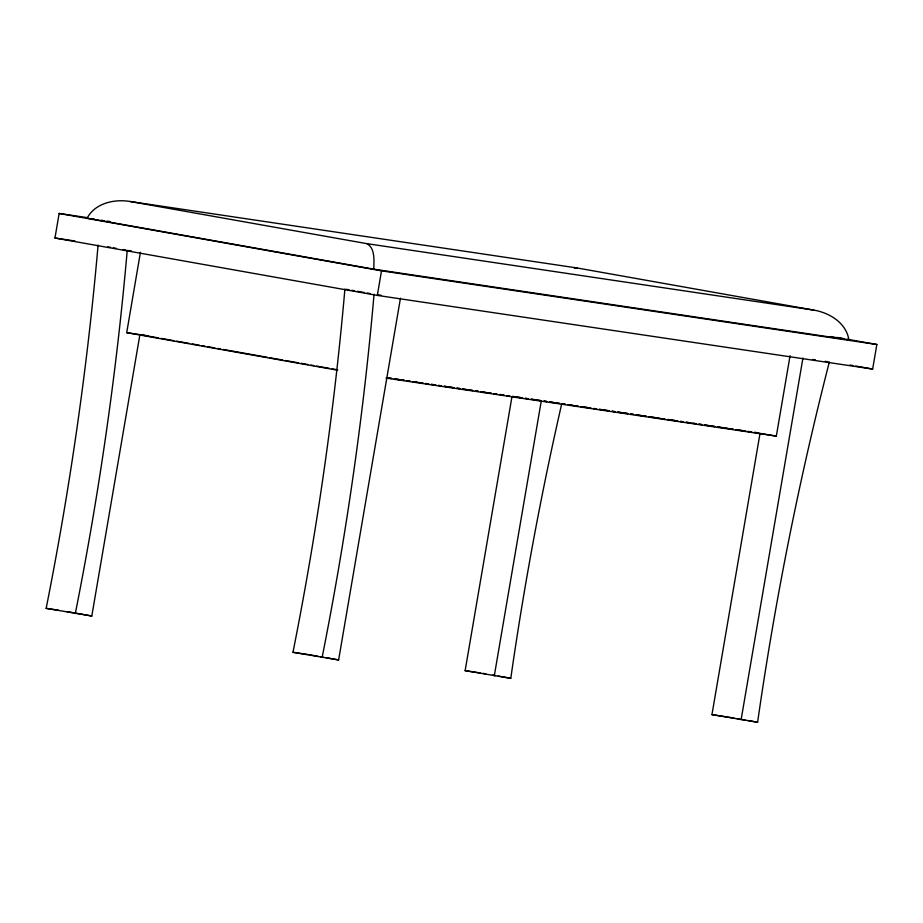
<?xml version="1.0" encoding="UTF-8"?>
<svg xmlns="http://www.w3.org/2000/svg" width="923" height="923" viewBox="0 0 923 923"><rect width="100%" height="100%" fill="white"/><g stroke="black" fill="none" stroke-linecap="round" stroke-linejoin="round"><path stroke-width="1.38" d="M373.769 269.17C373.861 260.817 375.476 248.402 366.916 243.66L130.143 201.502C114.498 198.849 95.104 203.06 87.143 218.14L373.769 269.17L848.86 339.814C846.356 322.969 829.396 312.678 813.774 310.105L577.013 267.958L130.143 201.502M847.164 339.214L876.85 344.498L872.65 369.062L377.322 295.406L54.953 238.019L59.153 213.455L87.627 217.69M337.299 370.158L126.705 332.661L140.446 252.267M98.08 245.114A1664.469 817.028 -79.9 0 1 46.15 608.361L91.804 616.01L139.823 335.095M377.322 295.406L381.522 270.843L876.85 344.498M344.902 289.049A1664.469 817.028 -79.9 0 1 292.972 652.296L338.626 659.945L400.467 298.175M561.611 404.262A1664.469 817.028 -79.9 0 0 510.788 678.313L465.134 670.663L511.942 396.855M494.29 675.855L541.328 400.617M829.35 361.943A1664.469 817.028 -79.9 0 0 757.61 722.248L711.956 714.61L759.964 433.695M386.022 378.084L776.324 436.118L790.065 355.724M741.1 719.79L802.941 358.02M574.394 268.166L577.013 267.958M366.916 243.66L813.774 310.105M91.412 218.774L94.25 219.189M101.368 220.251L104.207 220.678M107.056 221.093L109.906 221.52M54.953 238.019L74.878 240.984M128.632 250.514L131.412 250.918M378.222 294.864L381.003 295.279M812.667 359.462L815.447 359.878M825.185 361.331L827.966 361.735M126.705 332.661L138.588 334.426M139.269 334.53L148.441 335.891M388.86 378.026L391.698 378.453M394.548 378.868L404.505 380.357M407.343 380.772L410.193 381.199M413.031 381.626L417.3 382.26M420.15 382.676L422.988 383.103M425.838 383.53L428.676 383.945M431.526 384.372L435.794 385.006M438.633 385.433L441.482 385.849M444.321 386.276L454.278 387.752M457.127 388.179L459.966 388.606M462.815 389.021L472.772 390.51M475.61 390.925L478.46 391.352M481.298 391.779L485.567 392.413M488.405 392.829L491.255 393.256M494.105 393.671L496.943 394.098M504.05 395.159L499.793 394.525L503.923 395.182M506.9 395.575L509.738 396.002M512.588 396.429L522.545 397.905L512.473 396.463M525.383 398.332L528.233 398.748M546.716 401.505L543.878 401.078L546.658 401.54M549.566 401.92L553.835 402.555M556.673 402.982L559.523 403.409M572.318 405.312L568.049 404.678L577.994 406.201M575.167 405.728L578.006 406.155M580.855 406.582L590.812 408.058M593.651 408.485L596.5 408.901M599.339 409.327L609.295 410.804M612.145 411.231L614.983 411.658M617.833 412.073L622.102 412.708M624.94 413.135L627.79 413.55L617.879 412.131M630.628 413.977L633.478 414.404M636.316 414.819L640.585 415.454M643.435 415.881L646.273 416.308M649.123 416.723L659.068 418.211M661.918 418.627L664.768 419.054M667.606 419.48L677.563 420.957M680.401 421.384L683.251 421.799M686.101 422.226L690.358 422.861M693.208 423.288L696.046 423.703M698.896 424.13L701.734 424.557M704.584 424.972L708.852 425.607M711.691 426.034L714.54 426.461M717.379 426.876L727.336 428.364M730.185 428.78L733.024 429.207M735.873 429.633L745.83 431.11M748.668 431.537L751.518 431.952M754.356 432.379L758.625 433.014L755.81 432.472M388.548 378.026L391.398 378.453M394.248 378.88L404.216 380.357M407.066 380.784L409.916 381.211M412.766 381.626L422.734 383.114M425.584 383.541L428.434 383.956M431.283 384.383L435.552 385.018M438.402 385.445L441.252 385.872M444.101 386.287L454.07 387.775M456.92 388.202L459.769 388.618M462.619 389.045L472.588 390.533M475.437 390.948L478.287 391.375M481.137 391.802L491.105 393.279M493.955 393.706L496.805 394.133M506.773 395.609L509.623 396.036M525.291 398.367L528.141 398.794M549.508 401.966L559.476 403.443M580.844 406.628L590.812 408.104M593.662 408.531L596.512 408.958M599.362 409.374L609.33 410.862M612.18 411.289L615.03 411.704M630.697 414.035L633.547 414.462M636.397 414.889L646.365 416.365M649.215 416.792L664.883 419.123M667.733 419.55L677.713 421.026M680.551 421.453L683.401 421.88M686.25 422.296L696.23 423.784M699.069 424.211L701.918 424.626M704.768 425.053L714.748 426.541M717.586 426.957L733.266 429.287M736.104 429.714L744.653 430.983M747.503 431.41L751.784 432.045M754.622 432.472L776.324 436.118M46.15 608.361L58.53 610.207M465.134 670.663L480.272 672.913M292.972 652.296L308.097 654.545M711.956 714.61L734.016 718.048M837.265 337.449L844.326 338.706M830.423 336.526L844.603 339.053M59.153 213.455L381.522 270.843M850.025 365.035L852.852 365.543M855.679 366.039L872.65 369.062M107.806 246.845L110.575 247.341M113.356 247.837L116.136 248.322M123.071 249.556L125.851 250.052M346.287 289.303L349.067 289.799M351.848 290.284L354.617 290.78M357.397 291.276L364.331 292.51M367.112 293.006L369.892 293.502M139.904 334.622L158.283 337.899M161.11 338.395L173.824 340.668M176.651 341.164L189.377 343.437M192.203 343.933L199.264 345.19M202.091 345.698L204.918 346.194M207.744 346.702L214.817 347.959M217.643 348.467L220.47 348.963M223.297 349.471L267.116 357.27M269.943 357.778L282.657 360.039M285.484 360.547L298.21 362.808M301.036 363.304L308.097 364.573M310.924 365.07L313.751 365.577M316.577 366.073L329.303 368.346M332.13 368.842L337.783 369.858M483.029 673.363L485.81 673.859M492.744 675.094L495.524 675.59M498.305 676.086L510.788 678.313M736.785 718.544L739.565 719.04M742.334 719.525L745.115 720.021M747.895 720.517L757.61 722.248M66.825 611.557L73.759 612.791M76.54 613.287L91.804 616.01M309.47 654.753L317.8 656.241M320.581 656.738L323.35 657.222M326.131 657.718L338.626 659.945M374.057 294.241A1664.469 817.028 -79.9 0 1 322.115 657.488M127.236 250.306A1664.469 817.028 -79.9 0 1 75.305 613.553M541.028 400.651L531.071 399.174L540.959 400.697M565.211 404.251L562.361 403.824L565.176 404.297"/></g></svg>
